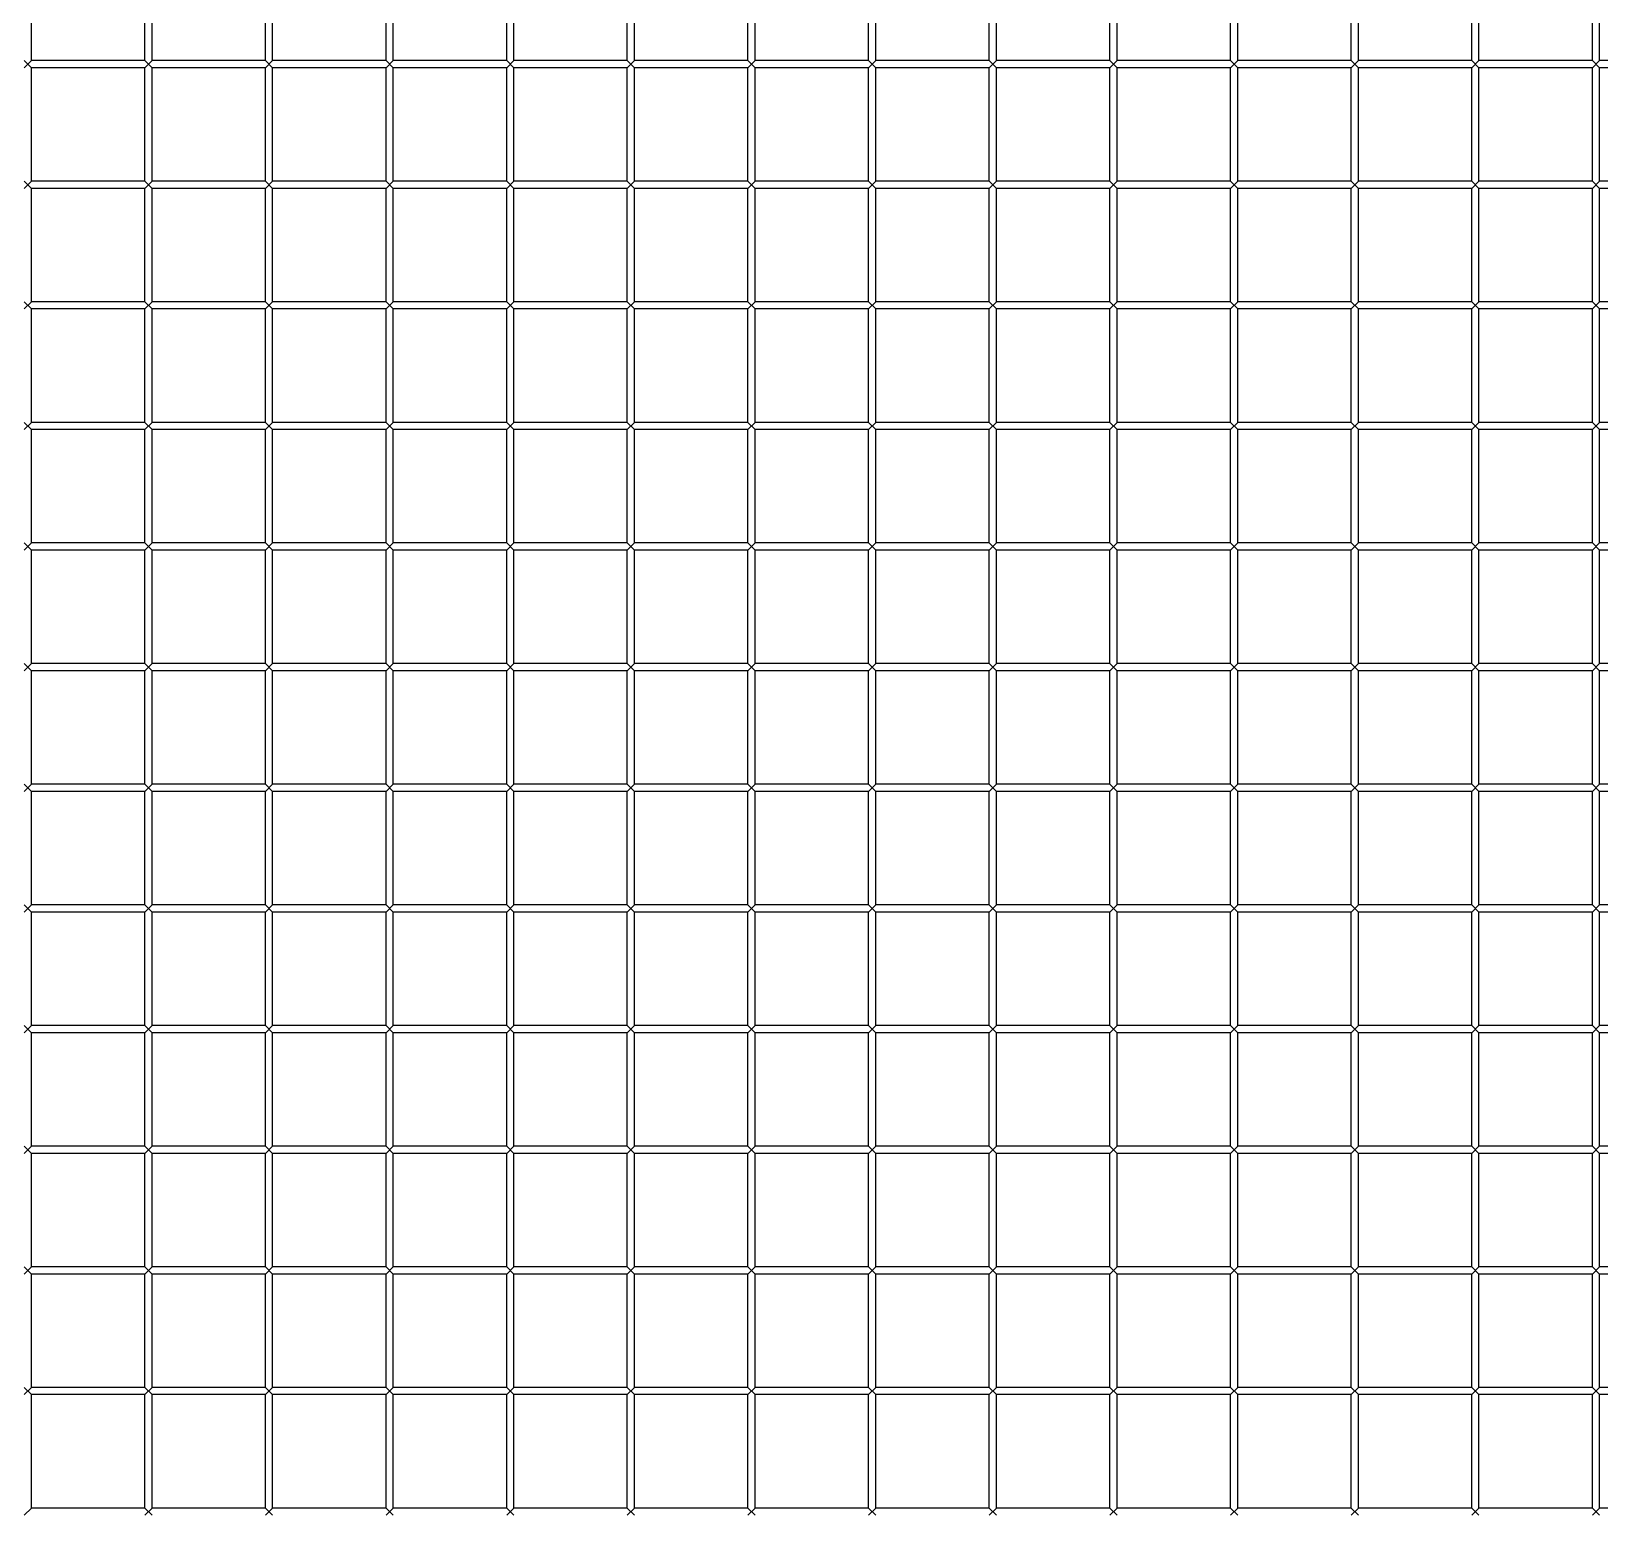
# Model space of a CAD drawing. Header units: millimetres. Extents: x -198529 to 244266, y -64 to 158464.
# Drawn here: x -168382 to -167732, y 95157 to 95770 of the extents above; entities that cross this region are included whole.
import ezdxf

# ---------------------------------------------------------------- set-up
doc = ezdxf.new("R2010")
doc.units = ezdxf.units.MM
doc.layers.add('0-DCC', color=30, linetype='Continuous')

# ---------------------------------------------------------------- blocks, each defined once
blk = doc.blocks.new('DCC2850x1800(右)')
at = {"color": 0, "linetype": 'Continuous'}
for p, q in [((63489.5, -73253.48), (63489.5, -73206.48)), ((63492.5, -73253.48), (63492.5, -73206.48)), ((63539.5, -73253.48), (63539.5, -73206.48)), ((63542.5, -73253.48), (63542.5, -73206.48)), ((63589.5, -73253.48), (63589.5, -73206.48)), ((63592.5, -73253.48), (63592.5, -73206.48)), ((63639.5, -73253.48), (63639.5, -73206.48)), ((63642.5, -73253.48), (63642.5, -73206.48)), ((63689.5, -73253.48), (63689.5, -73206.48)), ((63692.5, -73253.48), (63692.5, -73206.48)), ((63739.5, -73253.48), (63739.5, -73206.48)), ((63742.5, -73253.48), (63742.5, -73206.48)), ((63789.5, -73253.48), (63789.5, -73206.48)), ((63792.5, -73253.48), (63792.5, -73206.48)), ((63839.5, -73253.48), (63839.5, -73206.48)), ((63842.5, -73253.48), (63842.5, -73206.48)), ((63889.5, -73253.48), (63889.5, -73206.48)), ((63892.5, -73253.48), (63892.5, -73206.48)), ((63939.5, -73253.48), (63939.5, -73206.48)), ((63942.5, -73253.48), (63942.5, -73206.48)), ((63989.5, -73253.48), (63989.5, -73206.48)), ((63992.5, -73253.48), (63992.5, -73206.48)), ((64039.5, -73253.48), (64039.5, -73206.48)), ((64042.5, -73253.48), (64042.5, -73206.48)), ((64089.5, -73253.48), (64089.5, -73206.48)), ((64092.5, -73253.48), (64092.5, -73206.48)), ((64139.5, -73253.48), (64139.5, -73206.48)), ((63442.5, -73253.48), (63489.5, -73253.48)), ((63492.5, -73256.48), (63489.5, -73253.48)), ((63492.5, -73253.48), (63489.5, -73256.48)), ((63492.5, -73253.48), (63539.5, -73253.48)), ((63542.5, -73256.48), (63539.5, -73253.48)), ((63542.5, -73253.48), (63539.5, -73256.48)), ((63542.5, -73253.48), (63589.5, -73253.48)), ((63592.5, -73256.48), (63589.5, -73253.48)), ((63592.5, -73253.48), (63589.5, -73256.48)), ((63592.5, -73253.48), (63639.5, -73253.48)), ((63642.5, -73256.48), (63639.5, -73253.48)), ((63642.5, -73253.48), (63639.5, -73256.48)), ((63642.5, -73253.48), (63689.5, -73253.48)), ((63692.5, -73256.48), (63689.5, -73253.48)), ((63692.5, -73253.48), (63689.5, -73256.48)), ((63692.5, -73253.48), (63739.5, -73253.48)), ((63742.5, -73256.48), (63739.5, -73253.48)), ((63742.5, -73253.48), (63739.5, -73256.48)), ((63742.5, -73253.48), (63789.5, -73253.48)), ((63792.5, -73256.48), (63789.5, -73253.48)), ((63792.5, -73253.48), (63789.5, -73256.48)), ((63792.5, -73253.48), (63839.5, -73253.48)), ((63842.5, -73256.48), (63839.5, -73253.48)), ((63842.5, -73253.48), (63839.5, -73256.48)), ((63842.5, -73253.48), (63889.5, -73253.48)), ((63892.5, -73256.48), (63889.5, -73253.48)), ((63892.5, -73253.48), (63889.5, -73256.48)), ((63892.5, -73253.48), (63939.5, -73253.48)), ((63942.5, -73256.48), (63939.5, -73253.48)), ((63942.5, -73253.48), (63939.5, -73256.48)), ((63942.5, -73253.48), (63989.5, -73253.48)), ((63992.5, -73256.48), (63989.5, -73253.48)), ((63992.5, -73253.48), (63989.5, -73256.48)), ((63992.5, -73253.48), (64039.5, -73253.48)), ((64042.5, -73256.48), (64039.5, -73253.48)), ((64042.5, -73253.48), (64039.5, -73256.48)), ((64042.5, -73253.48), (64089.5, -73253.48)), ((64092.5, -73256.48), (64089.5, -73253.48)), ((64092.5, -73253.48), (64089.5, -73256.48)), ((64092.5, -73253.48), (64139.5, -73253.48)), ((64142.5, -73256.48), (64139.5, -73253.48)), ((64142.5, -73253.48), (64139.5, -73256.48)), ((63442.5, -73256.48), (63489.5, -73256.48)), ((63489.5, -73303.48), (63489.5, -73256.48)), ((63492.5, -73256.48), (63539.5, -73256.48)), ((63492.5, -73303.48), (63492.5, -73256.48)), ((63539.5, -73303.48), (63539.5, -73256.48)), ((63542.5, -73256.48), (63589.5, -73256.48)), ((63542.5, -73303.48), (63542.5, -73256.48)), ((63589.5, -73303.48), (63589.5, -73256.48)), ((63592.5, -73256.48), (63639.5, -73256.48)), ((63592.5, -73303.48), (63592.5, -73256.48)), ((63639.5, -73303.48), (63639.5, -73256.48)), ((63642.5, -73256.48), (63689.5, -73256.48)), ((63642.5, -73303.48), (63642.5, -73256.48)), ((63689.5, -73303.48), (63689.5, -73256.48)), ((63692.5, -73256.48), (63739.5, -73256.48)), ((63692.5, -73303.48), (63692.5, -73256.48)), ((63739.5, -73303.48), (63739.5, -73256.48)), ((63742.5, -73256.48), (63789.5, -73256.48)), ((63742.5, -73303.48), (63742.5, -73256.48)), ((63789.5, -73303.48), (63789.5, -73256.48)), ((63792.5, -73256.48), (63839.5, -73256.48)), ((63792.5, -73303.48), (63792.5, -73256.48)), ((63839.5, -73303.48), (63839.5, -73256.48)), ((63842.5, -73256.48), (63889.5, -73256.48)), ((63842.5, -73303.48), (63842.5, -73256.48)), ((63889.5, -73303.48), (63889.5, -73256.48)), ((63892.5, -73303.48), (63892.5, -73256.48)), ((63892.5, -73256.48), (63939.5, -73256.48)), ((63939.5, -73303.48), (63939.5, -73256.48)), ((63942.5, -73303.48), (63942.5, -73256.48)), ((63942.5, -73256.48), (63989.5, -73256.48)), ((63989.5, -73303.48), (63989.5, -73256.48)), ((63992.5, -73303.48), (63992.5, -73256.48)), ((63992.5, -73256.48), (64039.5, -73256.48)), ((64039.5, -73303.48), (64039.5, -73256.48)), ((64042.5, -73303.48), (64042.5, -73256.48)), ((64042.5, -73256.48), (64089.5, -73256.48)), ((64089.5, -73303.48), (64089.5, -73256.48)), ((64092.5, -73303.48), (64092.5, -73256.48)), ((64092.5, -73256.48), (64139.5, -73256.48)), ((64139.5, -73303.48), (64139.5, -73256.48)), ((63442.5, -73303.48), (63489.5, -73303.48)), ((63442.5, -73306.48), (63489.5, -73306.48)), ((63492.5, -73306.48), (63489.5, -73303.48)), ((63492.5, -73303.48), (63489.5, -73306.48)), ((63489.5, -73353.48), (63489.5, -73306.48)), ((63492.5, -73303.48), (63539.5, -73303.48)), ((63492.5, -73306.48), (63539.5, -73306.48)), ((63492.5, -73353.48), (63492.5, -73306.48)), ((63542.5, -73306.48), (63539.5, -73303.48)), ((63542.5, -73303.48), (63539.5, -73306.48)), ((63539.5, -73353.48), (63539.5, -73306.48)), ((63542.5, -73303.48), (63589.5, -73303.48)), ((63542.5, -73306.48), (63589.5, -73306.48)), ((63542.5, -73353.48), (63542.5, -73306.48)), ((63592.5, -73306.48), (63589.5, -73303.48)), ((63592.5, -73303.48), (63589.5, -73306.48)), ((63589.5, -73353.48), (63589.5, -73306.48)), ((63592.5, -73303.48), (63639.5, -73303.48)), ((63592.5, -73306.48), (63639.5, -73306.48)), ((63592.5, -73353.48), (63592.5, -73306.48)), ((63642.5, -73306.48), (63639.5, -73303.48)), ((63642.5, -73303.48), (63639.5, -73306.48)), ((63639.5, -73353.48), (63639.5, -73306.48)), ((63642.5, -73303.48), (63689.5, -73303.48)), ((63642.5, -73306.48), (63689.5, -73306.48)), ((63642.5, -73353.48), (63642.5, -73306.48)), ((63692.5, -73306.48), (63689.5, -73303.48)), ((63692.5, -73303.48), (63689.5, -73306.48)), ((63689.5, -73353.48), (63689.5, -73306.48)), ((63692.5, -73303.48), (63739.5, -73303.48)), ((63692.5, -73306.48), (63739.5, -73306.48)), ((63692.5, -73353.48), (63692.5, -73306.48)), ((63742.5, -73306.48), (63739.5, -73303.48)), ((63742.5, -73303.48), (63739.5, -73306.48)), ((63739.5, -73353.48), (63739.5, -73306.48)), ((63742.5, -73303.48), (63789.5, -73303.48)), ((63742.5, -73306.48), (63789.5, -73306.48)), ((63742.5, -73353.48), (63742.5, -73306.48)), ((63792.5, -73306.48), (63789.5, -73303.48)), ((63792.5, -73303.48), (63789.5, -73306.48)), ((63789.5, -73353.48), (63789.5, -73306.48)), ((63792.5, -73303.48), (63839.5, -73303.48)), ((63792.5, -73306.48), (63839.5, -73306.48)), ((63792.5, -73353.48), (63792.5, -73306.48)), ((63842.5, -73306.48), (63839.5, -73303.48)), ((63842.5, -73303.48), (63839.5, -73306.48)), ((63839.5, -73353.48), (63839.5, -73306.48)), ((63842.5, -73303.48), (63889.5, -73303.48)), ((63842.5, -73306.48), (63889.5, -73306.48)), ((63842.5, -73353.48), (63842.5, -73306.48)), ((63892.5, -73306.48), (63889.5, -73303.48)), ((63892.5, -73303.48), (63889.5, -73306.48)), ((63889.5, -73353.48), (63889.5, -73306.48)), ((63892.5, -73303.48), (63939.5, -73303.48)), ((63892.5, -73353.48), (63892.5, -73306.48)), ((63892.5, -73306.48), (63939.5, -73306.48)), ((63942.5, -73306.48), (63939.5, -73303.48)), ((63942.5, -73303.48), (63939.5, -73306.48)), ((63939.5, -73353.48), (63939.5, -73306.48)), ((63942.5, -73303.48), (63989.5, -73303.48)), ((63942.5, -73353.48), (63942.5, -73306.48)), ((63942.5, -73306.48), (63989.5, -73306.48)), ((63992.5, -73306.48), (63989.5, -73303.48)), ((63992.5, -73303.48), (63989.5, -73306.48)), ((63989.5, -73353.48), (63989.5, -73306.48)), ((63992.5, -73303.48), (64039.5, -73303.48)), ((63992.5, -73353.48), (63992.5, -73306.48)), ((63992.5, -73306.48), (64039.5, -73306.48)), ((64042.5, -73306.48), (64039.5, -73303.48)), ((64042.5, -73303.48), (64039.5, -73306.48)), ((64039.5, -73353.48), (64039.5, -73306.48)), ((64042.5, -73303.48), (64089.5, -73303.48)), ((64042.5, -73353.48), (64042.5, -73306.48)), ((64042.5, -73306.48), (64089.5, -73306.48)), ((64092.5, -73306.48), (64089.5, -73303.48)), ((64092.5, -73303.48), (64089.5, -73306.48)), ((64089.5, -73353.48), (64089.5, -73306.48)), ((64092.5, -73303.48), (64139.5, -73303.48)), ((64092.5, -73353.48), (64092.5, -73306.48)), ((64092.5, -73306.48), (64139.5, -73306.48)), ((64142.5, -73306.48), (64139.5, -73303.48)), ((64142.5, -73303.48), (64139.5, -73306.48)), ((64139.5, -73353.48), (64139.5, -73306.48)), ((63442.5, -73353.48), (63489.5, -73353.48)), ((63442.5, -73356.48), (63489.5, -73356.48)), ((63492.5, -73356.48), (63489.5, -73353.48)), ((63492.5, -73353.48), (63489.5, -73356.48)), ((63489.5, -73403.48), (63489.5, -73356.48)), ((63492.5, -73353.48), (63539.5, -73353.48)), ((63492.5, -73356.48), (63539.5, -73356.48)), ((63492.5, -73403.48), (63492.5, -73356.48)), ((63542.5, -73356.48), (63539.5, -73353.48)), ((63542.5, -73353.48), (63539.5, -73356.48)), ((63539.5, -73403.48), (63539.5, -73356.48)), ((63542.5, -73353.48), (63589.5, -73353.48)), ((63542.5, -73356.48), (63589.5, -73356.48)), ((63542.5, -73403.48), (63542.5, -73356.48)), ((63592.5, -73353.48), (63589.5, -73356.48)), ((63592.5, -73356.48), (63589.5, -73353.48)), ((63589.5, -73403.48), (63589.5, -73356.48)), ((63592.5, -73353.48), (63639.5, -73353.48)), ((63592.5, -73356.48), (63639.5, -73356.48)), ((63592.5, -73403.48), (63592.5, -73356.48)), ((63642.5, -73356.48), (63639.5, -73353.48)), ((63642.5, -73353.48), (63639.5, -73356.48)), ((63639.5, -73403.48), (63639.5, -73356.48)), ((63642.5, -73353.48), (63689.5, -73353.48)), ((63642.5, -73356.48), (63689.5, -73356.48)), ((63642.5, -73403.48), (63642.5, -73356.48)), ((63692.5, -73356.48), (63689.5, -73353.48)), ((63692.5, -73353.48), (63689.5, -73356.48)), ((63689.5, -73403.48), (63689.5, -73356.48)), ((63692.5, -73353.48), (63739.5, -73353.48)), ((63692.5, -73356.48), (63739.5, -73356.48)), ((63692.5, -73403.48), (63692.5, -73356.48)), ((63742.5, -73356.48), (63739.5, -73353.48)), ((63742.5, -73353.48), (63739.5, -73356.48)), ((63739.5, -73403.48), (63739.5, -73356.48)), ((63742.5, -73353.48), (63789.5, -73353.48)), ((63742.5, -73356.48), (63789.5, -73356.48)), ((63742.5, -73403.48), (63742.5, -73356.48)), ((63792.5, -73353.48), (63789.5, -73356.48)), ((63792.5, -73356.48), (63789.5, -73353.48)), ((63789.5, -73403.48), (63789.5, -73356.48)), ((63792.5, -73353.48), (63839.5, -73353.48)), ((63792.5, -73356.48), (63839.5, -73356.48)), ((63792.5, -73403.48), (63792.5, -73356.48)), ((63842.5, -73356.48), (63839.5, -73353.48)), ((63842.5, -73353.48), (63839.5, -73356.48)), ((63839.5, -73403.48), (63839.5, -73356.48)), ((63842.5, -73353.48), (63889.5, -73353.48)), ((63842.5, -73356.48), (63889.5, -73356.48)), ((63842.5, -73403.48), (63842.5, -73356.48)), ((63892.5, -73356.48), (63889.5, -73353.48)), ((63892.5, -73353.48), (63889.5, -73356.48)), ((63889.5, -73403.48), (63889.5, -73356.48)), ((63892.5, -73353.48), (63939.5, -73353.48)), ((63892.5, -73356.48), (63939.5, -73356.48)), ((63892.5, -73403.48), (63892.5, -73356.48)), ((63942.5, -73356.48), (63939.5, -73353.48)), ((63942.5, -73353.48), (63939.5, -73356.48)), ((63939.5, -73403.48), (63939.5, -73356.48)), ((63942.5, -73353.48), (63989.5, -73353.48)), ((63942.5, -73356.48), (63989.5, -73356.48)), ((63942.5, -73403.48), (63942.5, -73356.48)), ((63992.5, -73353.48), (63989.5, -73356.48)), ((63992.5, -73356.48), (63989.5, -73353.48)), ((63989.5, -73403.48), (63989.5, -73356.48)), ((63992.5, -73353.48), (64039.5, -73353.48)), ((63992.5, -73403.48), (63992.5, -73356.48)), ((63992.5, -73356.48), (64039.5, -73356.48)), ((64042.5, -73356.48), (64039.5, -73353.48)), ((64042.5, -73353.48), (64039.5, -73356.48)), ((64039.5, -73403.48), (64039.5, -73356.48)), ((64042.5, -73353.48), (64089.5, -73353.48)), ((64042.5, -73403.48), (64042.5, -73356.48)), ((64042.5, -73356.48), (64089.5, -73356.48)), ((64092.5, -73356.48), (64089.5, -73353.48)), ((64092.5, -73353.48), (64089.5, -73356.48)), ((64089.5, -73403.48), (64089.5, -73356.48)), ((64092.5, -73353.48), (64139.5, -73353.48)), ((64092.5, -73403.48), (64092.5, -73356.48)), ((64092.5, -73356.48), (64139.5, -73356.48)), ((64142.5, -73356.48), (64139.5, -73353.48)), ((64142.5, -73353.48), (64139.5, -73356.48)), ((64139.5, -73403.48), (64139.5, -73356.48)), ((63442.5, -73403.48), (63489.5, -73403.48)), ((63492.5, -73406.48), (63489.5, -73403.48)), ((63492.5, -73403.48), (63489.5, -73406.48)), ((63492.5, -73403.48), (63539.5, -73403.48)), ((63542.5, -73403.48), (63539.5, -73406.48)), ((63542.5, -73406.48), (63539.5, -73403.48)), ((63542.5, -73403.48), (63589.5, -73403.48)), ((63592.5, -73403.48), (63589.5, -73406.48)), ((63592.5, -73406.48), (63589.5, -73403.48)), ((63592.5, -73403.48), (63639.5, -73403.48)), ((63642.5, -73403.48), (63639.5, -73406.48)), ((63642.5, -73406.48), (63639.5, -73403.48)), ((63642.5, -73403.48), (63689.5, -73403.48)), ((63692.5, -73406.48), (63689.5, -73403.48)), ((63692.5, -73403.48), (63689.5, -73406.48)), ((63692.5, -73403.48), (63739.5, -73403.48)), ((63742.5, -73403.48), (63739.5, -73406.48)), ((63742.5, -73406.48), (63739.5, -73403.48)), ((63742.5, -73403.48), (63789.5, -73403.48)), ((63792.5, -73403.48), (63789.5, -73406.48)), ((63792.5, -73406.48), (63789.5, -73403.48)), ((63792.5, -73403.48), (63839.5, -73403.48)), ((63842.5, -73403.48), (63839.5, -73406.48)), ((63842.5, -73406.48), (63839.5, -73403.48)), ((63842.5, -73403.48), (63889.5, -73403.48)), ((63892.5, -73406.48), (63889.5, -73403.48)), ((63892.5, -73403.48), (63889.5, -73406.48)), ((63892.5, -73403.48), (63939.5, -73403.48)), ((63942.5, -73403.48), (63939.5, -73406.48)), ((63942.5, -73406.48), (63939.5, -73403.48)), ((63942.5, -73403.48), (63989.5, -73403.48)), ((63992.5, -73403.48), (63989.5, -73406.48)), ((63992.5, -73406.48), (63989.5, -73403.48)), ((63992.5, -73403.48), (64039.5, -73403.48)), ((64042.5, -73403.48), (64039.5, -73406.48)), ((64042.5, -73406.48), (64039.5, -73403.48)), ((64042.5, -73403.48), (64089.5, -73403.48)), ((64092.5, -73406.48), (64089.5, -73403.48)), ((64092.5, -73403.48), (64089.5, -73406.48)), ((64092.5, -73403.48), (64139.5, -73403.48)), ((64142.5, -73403.48), (64139.5, -73406.48)), ((64142.5, -73406.48), (64139.5, -73403.48)), ((63442.5, -73406.48), (63489.5, -73406.48)), ((63489.5, -73453.48), (63489.5, -73406.48)), ((63492.5, -73406.48), (63539.5, -73406.48)), ((63492.5, -73453.48), (63492.5, -73406.48)), ((63539.5, -73453.48), (63539.5, -73406.48)), ((63542.5, -73406.48), (63589.5, -73406.48)), ((63542.5, -73453.48), (63542.5, -73406.48)), ((63589.5, -73453.48), (63589.5, -73406.48)), ((63592.5, -73406.48), (63639.5, -73406.48)), ((63592.5, -73453.48), (63592.5, -73406.48)), ((63639.5, -73453.48), (63639.5, -73406.48)), ((63642.5, -73406.48), (63689.5, -73406.48)), ((63642.5, -73453.48), (63642.5, -73406.48)), ((63689.5, -73453.48), (63689.5, -73406.48)), ((63692.5, -73406.48), (63739.5, -73406.48)), ((63692.5, -73453.48), (63692.5, -73406.48)), ((63739.5, -73453.48), (63739.5, -73406.48)), ((63742.5, -73406.48), (63789.5, -73406.48)), ((63742.5, -73453.48), (63742.5, -73406.48)), ((63789.5, -73453.48), (63789.5, -73406.48)), ((63792.5, -73406.48), (63839.5, -73406.48)), ((63792.5, -73453.48), (63792.5, -73406.48)), ((63839.5, -73453.48), (63839.5, -73406.48)), ((63842.5, -73406.48), (63889.5, -73406.48)), ((63842.5, -73453.48), (63842.5, -73406.48)), ((63889.5, -73453.48), (63889.5, -73406.48)), ((63892.5, -73406.48), (63939.5, -73406.48)), ((63892.5, -73453.48), (63892.5, -73406.48)), ((63939.5, -73453.48), (63939.5, -73406.48)), ((63942.5, -73406.48), (63989.5, -73406.48)), ((63942.5, -73453.48), (63942.5, -73406.48)), ((63989.5, -73453.48), (63989.5, -73406.48)), ((63992.5, -73453.48), (63992.5, -73406.48)), ((63992.5, -73406.48), (64039.5, -73406.48)), ((64039.5, -73453.48), (64039.5, -73406.48)), ((64042.5, -73453.48), (64042.5, -73406.48)), ((64042.5, -73406.48), (64089.5, -73406.48)), ((64089.5, -73453.48), (64089.5, -73406.48)), ((64092.5, -73453.48), (64092.5, -73406.48)), ((64092.5, -73406.48), (64139.5, -73406.48)), ((64139.5, -73453.48), (64139.5, -73406.48)), ((63442.5, -73453.48), (63489.5, -73453.48)), ((63442.5, -73456.48), (63489.5, -73456.48)), ((63492.5, -73453.48), (63489.5, -73456.48)), ((63492.5, -73456.48), (63489.5, -73453.48)), ((63489.5, -73503.48), (63489.5, -73456.48)), ((63492.5, -73453.48), (63539.5, -73453.48)), ((63492.5, -73456.48), (63539.5, -73456.48)), ((63492.5, -73503.48), (63492.5, -73456.48)), ((63542.5, -73453.48), (63539.5, -73456.48)), ((63542.5, -73456.48), (63539.5, -73453.48)), ((63539.5, -73503.48), (63539.5, -73456.48)), ((63542.5, -73453.48), (63589.5, -73453.48)), ((63542.5, -73456.48), (63589.5, -73456.48)), ((63542.5, -73503.48), (63542.5, -73456.48)), ((63592.5, -73453.48), (63589.5, -73456.48)), ((63592.5, -73456.48), (63589.5, -73453.48)), ((63589.5, -73503.48), (63589.5, -73456.48)), ((63592.5, -73453.48), (63639.5, -73453.48)), ((63592.5, -73456.48), (63639.5, -73456.48)), ((63592.5, -73503.48), (63592.5, -73456.48)), ((63642.5, -73453.48), (63639.5, -73456.48)), ((63642.5, -73456.48), (63639.5, -73453.48)), ((63639.5, -73503.48), (63639.5, -73456.48)), ((63642.5, -73453.48), (63689.5, -73453.48)), ((63642.5, -73456.48), (63689.5, -73456.48)), ((63642.5, -73503.48), (63642.5, -73456.48)), ((63692.5, -73453.48), (63689.5, -73456.48)), ((63692.5, -73456.48), (63689.5, -73453.48)), ((63689.5, -73503.48), (63689.5, -73456.48)), ((63692.5, -73453.48), (63739.5, -73453.48)), ((63692.5, -73456.48), (63739.5, -73456.48)), ((63692.5, -73503.48), (63692.5, -73456.48)), ((63742.5, -73453.48), (63739.5, -73456.48)), ((63742.5, -73456.48), (63739.5, -73453.48)), ((63739.5, -73503.48), (63739.5, -73456.48)), ((63742.5, -73453.48), (63789.5, -73453.48)), ((63742.5, -73456.48), (63789.5, -73456.48)), ((63742.5, -73503.48), (63742.5, -73456.48)), ((63792.5, -73453.48), (63789.5, -73456.48)), ((63792.5, -73456.48), (63789.5, -73453.48)), ((63789.5, -73503.48), (63789.5, -73456.48)), ((63792.5, -73453.48), (63839.5, -73453.48)), ((63792.5, -73456.48), (63839.5, -73456.48)), ((63792.5, -73503.48), (63792.5, -73456.48)), ((63842.5, -73453.48), (63839.5, -73456.48)), ((63842.5, -73456.48), (63839.5, -73453.48)), ((63839.5, -73503.48), (63839.5, -73456.48)), ((63842.5, -73453.48), (63889.5, -73453.48)), ((63842.5, -73456.48), (63889.5, -73456.48)), ((63842.5, -73503.48), (63842.5, -73456.48)), ((63892.5, -73453.48), (63889.5, -73456.48)), ((63892.5, -73456.48), (63889.5, -73453.48)), ((63889.5, -73503.48), (63889.5, -73456.48)), ((63892.5, -73453.48), (63939.5, -73453.48)), ((63892.5, -73456.48), (63939.5, -73456.48)), ((63892.5, -73503.48), (63892.5, -73456.48)), ((63942.5, -73453.48), (63939.5, -73456.48)), ((63942.5, -73456.48), (63939.5, -73453.48)), ((63939.5, -73503.48), (63939.5, -73456.48)), ((63942.5, -73453.48), (63989.5, -73453.48)), ((63942.5, -73456.48), (63989.5, -73456.48)), ((63942.5, -73503.48), (63942.5, -73456.48)), ((63992.5, -73453.48), (63989.5, -73456.48)), ((63992.5, -73456.48), (63989.5, -73453.48)), ((63989.5, -73503.48), (63989.5, -73456.48)), ((63992.5, -73453.48), (64039.5, -73453.48)), ((63992.5, -73456.48), (64039.5, -73456.48)), ((63992.5, -73503.48), (63992.5, -73456.48)), ((64042.5, -73453.48), (64039.5, -73456.48)), ((64042.5, -73456.48), (64039.5, -73453.48)), ((64039.5, -73503.48), (64039.5, -73456.48)), ((64042.5, -73453.48), (64089.5, -73453.48)), ((64042.5, -73456.48), (64089.5, -73456.48)), ((64042.5, -73503.48), (64042.5, -73456.48)), ((64092.5, -73453.48), (64089.5, -73456.48)), ((64092.5, -73456.48), (64089.5, -73453.48)), ((64089.5, -73503.48), (64089.5, -73456.48)), ((64092.5, -73453.48), (64139.5, -73453.48)), ((64092.5, -73456.48), (64139.5, -73456.48)), ((64092.5, -73503.48), (64092.5, -73456.48)), ((64142.5, -73453.48), (64139.5, -73456.48)), ((64142.5, -73456.48), (64139.5, -73453.48)), ((64139.5, -73503.48), (64139.5, -73456.48)), ((63442.5, -73503.48), (63489.5, -73503.48)), ((63442.5, -73506.48), (63489.5, -73506.48)), ((63492.5, -73503.48), (63489.5, -73506.48)), ((63492.5, -73506.48), (63489.5, -73503.48)), ((63489.5, -73553.48), (63489.5, -73506.48)), ((63492.5, -73503.48), (63539.5, -73503.48)), ((63492.5, -73506.48), (63539.5, -73506.48)), ((63492.5, -73553.48), (63492.5, -73506.48)), ((63542.5, -73503.48), (63539.5, -73506.48)), ((63542.5, -73506.48), (63539.5, -73503.48)), ((63539.5, -73553.48), (63539.5, -73506.48)), ((63542.5, -73503.48), (63589.5, -73503.48)), ((63542.5, -73506.48), (63589.5, -73506.48)), ((63542.5, -73553.48), (63542.5, -73506.48)), ((63592.5, -73503.48), (63589.5, -73506.48)), ((63592.5, -73506.48), (63589.5, -73503.48)), ((63589.5, -73553.48), (63589.5, -73506.48)), ((63592.5, -73503.48), (63639.5, -73503.48)), ((63592.5, -73506.48), (63639.5, -73506.48)), ((63592.5, -73553.48), (63592.5, -73506.48)), ((63642.5, -73503.48), (63639.5, -73506.48)), ((63642.5, -73506.48), (63639.5, -73503.48)), ((63639.5, -73553.48), (63639.5, -73506.48)), ((63642.5, -73503.48), (63689.5, -73503.48)), ((63642.5, -73506.48), (63689.5, -73506.48)), ((63642.5, -73553.48), (63642.5, -73506.48)), ((63692.5, -73503.48), (63689.5, -73506.48)), ((63692.5, -73506.48), (63689.5, -73503.48)), ((63689.5, -73553.48), (63689.5, -73506.48)), ((63692.5, -73503.48), (63739.5, -73503.48)), ((63692.5, -73506.48), (63739.5, -73506.48)), ((63692.5, -73553.48), (63692.5, -73506.48)), ((63742.5, -73503.48), (63739.5, -73506.48)), ((63742.5, -73506.48), (63739.5, -73503.48)), ((63739.5, -73553.48), (63739.5, -73506.48)), ((63742.5, -73503.48), (63789.5, -73503.48)), ((63742.5, -73506.48), (63789.5, -73506.48)), ((63742.5, -73553.48), (63742.5, -73506.48)), ((63792.5, -73503.48), (63789.5, -73506.48)), ((63792.5, -73506.48), (63789.5, -73503.48)), ((63789.5, -73553.48), (63789.5, -73506.48)), ((63792.5, -73503.48), (63839.5, -73503.48)), ((63792.5, -73506.48), (63839.5, -73506.48)), ((63792.5, -73553.48), (63792.5, -73506.48)), ((63842.5, -73503.48), (63839.5, -73506.48)), ((63842.5, -73506.48), (63839.5, -73503.48)), ((63839.5, -73553.48), (63839.5, -73506.48)), ((63842.5, -73503.48), (63889.5, -73503.48)), ((63842.5, -73506.48), (63889.5, -73506.48)), ((63842.5, -73553.48), (63842.5, -73506.48)), ((63892.5, -73503.48), (63889.5, -73506.48)), ((63892.5, -73506.48), (63889.5, -73503.48)), ((63889.5, -73553.48), (63889.5, -73506.48)), ((63892.5, -73503.48), (63939.5, -73503.48)), ((63892.5, -73506.48), (63939.5, -73506.48)), ((63892.5, -73553.48), (63892.5, -73506.48)), ((63942.5, -73503.48), (63939.5, -73506.48)), ((63942.5, -73506.48), (63939.5, -73503.48)), ((63939.5, -73553.48), (63939.5, -73506.48)), ((63942.5, -73503.48), (63989.5, -73503.48)), ((63942.5, -73506.48), (63989.5, -73506.48)), ((63942.5, -73553.48), (63942.5, -73506.48)), ((63992.5, -73503.48), (63989.5, -73506.48)), ((63992.5, -73506.48), (63989.5, -73503.48)), ((63989.5, -73553.48), (63989.5, -73506.48)), ((63992.5, -73503.48), (64039.5, -73503.48)), ((63992.5, -73506.48), (64039.5, -73506.48)), ((63992.5, -73553.48), (63992.5, -73506.48)), ((64042.5, -73503.48), (64039.5, -73506.48)), ((64042.5, -73506.48), (64039.5, -73503.48)), ((64039.5, -73553.48), (64039.5, -73506.48)), ((64042.5, -73503.48), (64089.5, -73503.48)), ((64042.5, -73506.48), (64089.5, -73506.48)), ((64042.5, -73553.48), (64042.5, -73506.48)), ((64092.5, -73503.48), (64089.5, -73506.48)), ((64092.5, -73506.48), (64089.5, -73503.48)), ((64089.5, -73553.48), (64089.5, -73506.48)), ((64092.5, -73503.48), (64139.5, -73503.48)), ((64092.5, -73506.48), (64139.5, -73506.48)), ((64092.5, -73553.48), (64092.5, -73506.48)), ((64142.5, -73503.48), (64139.5, -73506.48)), ((64142.5, -73506.48), (64139.5, -73503.48)), ((64139.5, -73553.48), (64139.5, -73506.48)), ((63442.5, -73553.48), (63489.5, -73553.48)), ((63492.5, -73553.48), (63489.5, -73556.48)), ((63492.5, -73556.48), (63489.5, -73553.48)), ((63492.5, -73553.48), (63539.5, -73553.48)), ((63542.5, -73553.48), (63539.5, -73556.48)), ((63542.5, -73556.48), (63539.5, -73553.48)), ((63542.5, -73553.48), (63589.5, -73553.48)), ((63592.5, -73553.48), (63589.5, -73556.48)), ((63592.5, -73556.48), (63589.5, -73553.48)), ((63592.5, -73553.48), (63639.5, -73553.48)), ((63642.5, -73553.48), (63639.5, -73556.48)), ((63642.5, -73556.48), (63639.5, -73553.48)), ((63642.5, -73553.48), (63689.5, -73553.48)), ((63692.5, -73553.48), (63689.5, -73556.48)), ((63692.5, -73556.48), (63689.5, -73553.48)), ((63692.5, -73553.48), (63739.5, -73553.48)), ((63742.5, -73553.48), (63739.5, -73556.48)), ((63742.5, -73556.48), (63739.5, -73553.48)), ((63742.5, -73553.48), (63789.5, -73553.48)), ((63792.5, -73553.48), (63789.5, -73556.48)), ((63792.5, -73556.48), (63789.5, -73553.48)), ((63792.5, -73553.48), (63839.5, -73553.48)), ((63842.5, -73553.48), (63839.5, -73556.48)), ((63842.5, -73556.48), (63839.5, -73553.48)), ((63842.5, -73553.48), (63889.5, -73553.48)), ((63892.5, -73553.48), (63889.5, -73556.48)), ((63892.5, -73556.48), (63889.5, -73553.48)), ((63892.5, -73553.48), (63939.5, -73553.48)), ((63942.5, -73553.48), (63939.5, -73556.48)), ((63942.5, -73556.48), (63939.5, -73553.48)), ((63942.5, -73553.48), (63989.5, -73553.48)), ((63992.5, -73553.48), (63989.5, -73556.48)), ((63992.5, -73556.48), (63989.5, -73553.48)), ((63992.5, -73553.48), (64039.5, -73553.48)), ((64042.5, -73553.48), (64039.5, -73556.48)), ((64042.5, -73556.48), (64039.5, -73553.48)), ((64042.5, -73553.48), (64089.5, -73553.48)), ((64092.5, -73553.48), (64089.5, -73556.48)), ((64092.5, -73556.48), (64089.5, -73553.48)), ((64092.5, -73553.48), (64139.5, -73553.48)), ((64142.5, -73553.48), (64139.5, -73556.48)), ((64142.5, -73556.48), (64139.5, -73553.48)), ((63442.5, -73556.48), (63489.5, -73556.48)), ((63489.5, -73603.48), (63489.5, -73556.48)), ((63492.5, -73556.48), (63539.5, -73556.48)), ((63492.5, -73603.48), (63492.5, -73556.48)), ((63539.5, -73603.48), (63539.5, -73556.48)), ((63542.5, -73556.48), (63589.5, -73556.48)), ((63542.5, -73603.48), (63542.5, -73556.48)), ((63589.5, -73603.48), (63589.5, -73556.48)), ((63592.5, -73556.48), (63639.5, -73556.48)), ((63592.5, -73603.48), (63592.5, -73556.48)), ((63639.5, -73603.48), (63639.5, -73556.48)), ((63642.5, -73556.48), (63689.5, -73556.48)), ((63642.5, -73603.48), (63642.5, -73556.48)), ((63689.5, -73603.48), (63689.5, -73556.48)), ((63692.5, -73556.48), (63739.5, -73556.48)), ((63692.5, -73603.48), (63692.5, -73556.48)), ((63739.5, -73603.48), (63739.5, -73556.48)), ((63742.5, -73556.48), (63789.5, -73556.48)), ((63742.5, -73603.48), (63742.5, -73556.48)), ((63789.5, -73603.48), (63789.5, -73556.48)), ((63792.5, -73556.48), (63839.5, -73556.48)), ((63792.5, -73603.48), (63792.5, -73556.48)), ((63839.5, -73603.48), (63839.5, -73556.48)), ((63842.5, -73556.48), (63889.5, -73556.48)), ((63842.5, -73603.48), (63842.5, -73556.48)), ((63889.5, -73603.48), (63889.5, -73556.48)), ((63892.5, -73556.48), (63939.5, -73556.48)), ((63892.5, -73603.48), (63892.5, -73556.48)), ((63939.5, -73603.48), (63939.5, -73556.48)), ((63942.5, -73556.48), (63989.5, -73556.48)), ((63942.5, -73603.48), (63942.5, -73556.48)), ((63989.5, -73603.48), (63989.5, -73556.48)), ((63992.5, -73556.48), (64039.5, -73556.48)), ((63992.5, -73603.48), (63992.5, -73556.48)), ((64039.5, -73603.48), (64039.5, -73556.48)), ((64042.5, -73556.48), (64089.5, -73556.48)), ((64042.5, -73603.48), (64042.5, -73556.48)), ((64089.5, -73603.48), (64089.5, -73556.48)), ((64092.5, -73556.48), (64139.5, -73556.48)), ((64092.5, -73603.48), (64092.5, -73556.48)), ((64139.5, -73603.48), (64139.5, -73556.48)), ((63442.5, -73603.48), (63489.5, -73603.48)), ((63492.5, -73603.48), (63489.5, -73606.48)), ((63492.5, -73606.48), (63489.5, -73603.48)), ((63492.5, -73603.48), (63539.5, -73603.48)), ((63542.5, -73603.48), (63539.5, -73606.48)), ((63542.5, -73606.48), (63539.5, -73603.48)), ((63542.5, -73603.48), (63589.5, -73603.48)), ((63592.5, -73603.48), (63589.5, -73606.48)), ((63592.5, -73606.48), (63589.5, -73603.48)), ((63592.5, -73603.48), (63639.5, -73603.48)), ((63642.5, -73603.48), (63639.5, -73606.48)), ((63642.5, -73606.48), (63639.5, -73603.48)), ((63642.5, -73603.48), (63689.5, -73603.48)), ((63692.5, -73603.48), (63689.5, -73606.48)), ((63692.5, -73606.48), (63689.5, -73603.48)), ((63692.5, -73603.48), (63739.5, -73603.48)), ((63742.5, -73603.48), (63739.5, -73606.48)), ((63742.5, -73606.48), (63739.5, -73603.48)), ((63742.5, -73603.48), (63789.5, -73603.48)), ((63792.5, -73603.48), (63789.5, -73606.48)), ((63792.5, -73606.48), (63789.5, -73603.48)), ((63792.5, -73603.48), (63839.5, -73603.48)), ((63842.5, -73603.48), (63839.5, -73606.48)), ((63842.5, -73606.48), (63839.5, -73603.48)), ((63842.5, -73603.48), (63889.5, -73603.48)), ((63892.5, -73603.48), (63889.5, -73606.48)), ((63892.5, -73606.48), (63889.5, -73603.48)), ((63892.5, -73603.48), (63939.5, -73603.48)), ((63942.5, -73603.48), (63939.5, -73606.48)), ((63942.5, -73606.48), (63939.5, -73603.48)), ((63942.5, -73603.48), (63989.5, -73603.48)), ((63992.5, -73603.48), (63989.5, -73606.48)), ((63992.5, -73606.48), (63989.5, -73603.48)), ((63992.5, -73603.48), (64039.5, -73603.48)), ((64042.5, -73603.48), (64039.5, -73606.48)), ((64042.5, -73606.48), (64039.5, -73603.48)), ((64042.5, -73603.48), (64089.5, -73603.48)), ((64092.5, -73603.48), (64089.5, -73606.48)), ((64092.5, -73606.48), (64089.5, -73603.48)), ((64092.5, -73603.48), (64139.5, -73603.48)), ((64142.5, -73603.48), (64139.5, -73606.48)), ((64142.5, -73606.48), (64139.5, -73603.48)), ((63442.5, -73606.48), (63489.5, -73606.48)), ((63489.5, -73653.48), (63489.5, -73606.48)), ((63492.5, -73606.48), (63539.5, -73606.48)), ((63492.5, -73653.48), (63492.5, -73606.48)), ((63539.5, -73653.48), (63539.5, -73606.48)), ((63542.5, -73606.48), (63589.5, -73606.48)), ((63542.5, -73653.48), (63542.5, -73606.48)), ((63589.5, -73653.48), (63589.5, -73606.48)), ((63592.5, -73606.48), (63639.5, -73606.48)), ((63592.5, -73653.48), (63592.5, -73606.48)), ((63639.5, -73653.48), (63639.5, -73606.48)), ((63642.5, -73606.48), (63689.5, -73606.48)), ((63642.5, -73653.48), (63642.5, -73606.48)), ((63689.5, -73653.48), (63689.5, -73606.48)), ((63692.5, -73606.48), (63739.5, -73606.48)), ((63692.5, -73653.48), (63692.5, -73606.48)), ((63739.5, -73653.48), (63739.5, -73606.48)), ((63742.5, -73606.48), (63789.5, -73606.48)), ((63742.5, -73653.48), (63742.5, -73606.48)), ((63789.5, -73653.48), (63789.5, -73606.48)), ((63792.5, -73606.48), (63839.5, -73606.48)), ((63792.5, -73653.48), (63792.5, -73606.48)), ((63839.5, -73653.48), (63839.5, -73606.48)), ((63842.5, -73606.48), (63889.5, -73606.48)), ((63842.5, -73653.48), (63842.5, -73606.48)), ((63889.5, -73653.48), (63889.5, -73606.48)), ((63892.5, -73606.48), (63939.5, -73606.48)), ((63892.5, -73653.48), (63892.5, -73606.48)), ((63939.5, -73653.48), (63939.5, -73606.48)), ((63942.5, -73606.48), (63989.5, -73606.48)), ((63942.5, -73653.48), (63942.5, -73606.48)), ((63989.5, -73653.48), (63989.5, -73606.48)), ((63992.5, -73606.48), (64039.5, -73606.48)), ((63992.5, -73653.48), (63992.5, -73606.48)), ((64039.5, -73653.48), (64039.5, -73606.48)), ((64042.5, -73606.48), (64089.5, -73606.48)), ((64042.5, -73653.48), (64042.5, -73606.48)), ((64089.5, -73653.48), (64089.5, -73606.48)), ((64092.5, -73606.48), (64139.5, -73606.48)), ((64092.5, -73653.48), (64092.5, -73606.48)), ((64139.5, -73653.48), (64139.5, -73606.48)), ((63442.5, -73653.48), (63489.5, -73653.48)), ((63442.5, -73656.48), (63489.5, -73656.48)), ((63492.5, -73653.48), (63489.5, -73656.48)), ((63492.5, -73656.48), (63489.5, -73653.48)), ((63489.5, -73703.48), (63489.5, -73656.48)), ((63492.5, -73653.48), (63539.5, -73653.48)), ((63492.5, -73656.48), (63539.5, -73656.48)), ((63492.5, -73703.48), (63492.5, -73656.48)), ((63542.5, -73653.48), (63539.5, -73656.48)), ((63542.5, -73656.48), (63539.5, -73653.48)), ((63539.5, -73703.48), (63539.5, -73656.48)), ((63542.5, -73653.48), (63589.5, -73653.48)), ((63542.5, -73656.48), (63589.5, -73656.48)), ((63542.5, -73703.48), (63542.5, -73656.48)), ((63592.5, -73653.48), (63589.5, -73656.48)), ((63592.5, -73656.48), (63589.5, -73653.48)), ((63589.5, -73703.48), (63589.5, -73656.48)), ((63592.5, -73653.48), (63639.5, -73653.48)), ((63592.5, -73656.48), (63639.5, -73656.48)), ((63592.5, -73703.48), (63592.5, -73656.48)), ((63642.5, -73653.48), (63639.5, -73656.48)), ((63642.5, -73656.48), (63639.5, -73653.48)), ((63639.5, -73703.48), (63639.5, -73656.48)), ((63642.5, -73653.48), (63689.5, -73653.48)), ((63642.5, -73656.48), (63689.5, -73656.48)), ((63642.5, -73703.48), (63642.5, -73656.48)), ((63692.5, -73653.48), (63689.5, -73656.48)), ((63692.5, -73656.48), (63689.5, -73653.48)), ((63689.5, -73703.48), (63689.5, -73656.48)), ((63692.5, -73653.48), (63739.5, -73653.48)), ((63692.5, -73656.48), (63739.5, -73656.48)), ((63692.5, -73703.48), (63692.5, -73656.48)), ((63742.5, -73653.48), (63739.5, -73656.48)), ((63742.5, -73656.48), (63739.5, -73653.48)), ((63739.5, -73703.48), (63739.5, -73656.48)), ((63742.5, -73653.48), (63789.5, -73653.48)), ((63742.5, -73656.48), (63789.5, -73656.48)), ((63742.5, -73703.48), (63742.5, -73656.48)), ((63792.5, -73653.48), (63789.5, -73656.48)), ((63792.5, -73656.48), (63789.5, -73653.48)), ((63789.5, -73703.48), (63789.5, -73656.48)), ((63792.5, -73653.48), (63839.5, -73653.48)), ((63792.5, -73656.48), (63839.5, -73656.48)), ((63792.5, -73703.48), (63792.5, -73656.48)), ((63842.5, -73653.48), (63839.5, -73656.48)), ((63842.5, -73656.48), (63839.5, -73653.48)), ((63839.5, -73703.48), (63839.5, -73656.48)), ((63842.5, -73653.48), (63889.5, -73653.48)), ((63842.5, -73656.48), (63889.5, -73656.48)), ((63842.5, -73703.48), (63842.5, -73656.48)), ((63892.5, -73653.48), (63889.5, -73656.48)), ((63892.5, -73656.48), (63889.5, -73653.48)), ((63889.5, -73703.48), (63889.5, -73656.48)), ((63892.5, -73653.48), (63939.5, -73653.48)), ((63892.5, -73656.48), (63939.5, -73656.48)), ((63892.5, -73703.48), (63892.5, -73656.48)), ((63942.5, -73653.48), (63939.5, -73656.48)), ((63942.5, -73656.48), (63939.5, -73653.48)), ((63939.5, -73703.48), (63939.5, -73656.48)), ((63942.5, -73653.48), (63989.5, -73653.48)), ((63942.5, -73656.48), (63989.5, -73656.48)), ((63942.5, -73703.48), (63942.5, -73656.48)), ((63992.5, -73653.48), (63989.5, -73656.48)), ((63992.5, -73656.48), (63989.5, -73653.48)), ((63989.5, -73703.48), (63989.5, -73656.48)), ((63992.5, -73653.48), (64039.5, -73653.48)), ((63992.5, -73656.48), (64039.5, -73656.48)), ((63992.5, -73703.48), (63992.5, -73656.48)), ((64042.5, -73653.48), (64039.5, -73656.48)), ((64042.5, -73656.48), (64039.5, -73653.48)), ((64039.5, -73703.48), (64039.5, -73656.48)), ((64042.5, -73653.48), (64089.5, -73653.48)), ((64042.5, -73656.48), (64089.5, -73656.48)), ((64042.5, -73703.48), (64042.5, -73656.48)), ((64092.5, -73653.48), (64089.5, -73656.48)), ((64092.5, -73656.48), (64089.5, -73653.48)), ((64089.5, -73703.48), (64089.5, -73656.48)), ((64092.5, -73653.48), (64139.5, -73653.48)), ((64092.5, -73656.48), (64139.5, -73656.48)), ((64092.5, -73703.48), (64092.5, -73656.48)), ((64142.5, -73653.48), (64139.5, -73656.48)), ((64142.5, -73656.48), (64139.5, -73653.48)), ((64139.5, -73703.48), (64139.5, -73656.48)), ((63442.5, -73703.48), (63489.5, -73703.48)), ((63492.5, -73703.48), (63489.5, -73706.48)), ((63492.5, -73706.48), (63489.5, -73703.48)), ((63492.5, -73703.48), (63539.5, -73703.48)), ((63542.5, -73703.48), (63539.5, -73706.48)), ((63542.5, -73706.48), (63539.5, -73703.48)), ((63542.5, -73703.48), (63589.5, -73703.48)), ((63592.5, -73703.48), (63589.5, -73706.48)), ((63592.5, -73706.48), (63589.5, -73703.48)), ((63592.5, -73703.48), (63639.5, -73703.48)), ((63642.5, -73703.48), (63639.5, -73706.48)), ((63642.5, -73706.48), (63639.5, -73703.48)), ((63642.5, -73703.48), (63689.5, -73703.48)), ((63692.5, -73703.48), (63689.5, -73706.48)), ((63692.5, -73706.48), (63689.5, -73703.48)), ((63692.5, -73703.48), (63739.5, -73703.48)), ((63742.5, -73703.48), (63739.5, -73706.48)), ((63742.5, -73706.48), (63739.5, -73703.48)), ((63742.5, -73703.48), (63789.5, -73703.48)), ((63792.5, -73703.48), (63789.5, -73706.48)), ((63792.5, -73706.48), (63789.5, -73703.48)), ((63792.5, -73703.48), (63839.5, -73703.48)), ((63842.5, -73703.48), (63839.5, -73706.48)), ((63842.5, -73706.48), (63839.5, -73703.48)), ((63842.5, -73703.48), (63889.5, -73703.48)), ((63892.5, -73703.48), (63889.5, -73706.48)), ((63892.5, -73706.48), (63889.5, -73703.48)), ((63892.5, -73703.48), (63939.5, -73703.48)), ((63942.5, -73703.48), (63939.5, -73706.48)), ((63942.5, -73706.48), (63939.5, -73703.48)), ((63942.5, -73703.48), (63989.5, -73703.48)), ((63992.5, -73703.48), (63989.5, -73706.48)), ((63992.5, -73706.48), (63989.5, -73703.48)), ((63992.5, -73703.48), (64039.5, -73703.48)), ((64042.5, -73703.48), (64039.5, -73706.48)), ((64042.5, -73706.48), (64039.5, -73703.48)), ((64042.5, -73703.48), (64089.5, -73703.48)), ((64092.5, -73703.48), (64089.5, -73706.48)), ((64092.5, -73706.48), (64089.5, -73703.48)), ((64092.5, -73703.48), (64139.5, -73703.48)), ((64142.5, -73703.48), (64139.5, -73706.48)), ((64142.5, -73706.48), (64139.5, -73703.48)), ((63442.5, -73706.48), (63489.5, -73706.48)), ((63489.5, -73753.48), (63489.5, -73706.48)), ((63492.5, -73706.48), (63539.5, -73706.48)), ((63492.5, -73753.48), (63492.5, -73706.48)), ((63539.5, -73753.48), (63539.5, -73706.48)), ((63542.5, -73706.48), (63589.5, -73706.48)), ((63542.5, -73753.48), (63542.5, -73706.48)), ((63589.5, -73753.48), (63589.5, -73706.48)), ((63592.5, -73706.48), (63639.5, -73706.48)), ((63592.5, -73753.48), (63592.5, -73706.48)), ((63639.5, -73753.48), (63639.5, -73706.48)), ((63642.5, -73706.48), (63689.5, -73706.48)), ((63642.5, -73753.48), (63642.5, -73706.48)), ((63689.5, -73753.48), (63689.5, -73706.48)), ((63692.5, -73706.48), (63739.5, -73706.48)), ((63692.5, -73753.48), (63692.5, -73706.48)), ((63739.5, -73753.48), (63739.5, -73706.48)), ((63742.5, -73706.48), (63789.5, -73706.48)), ((63742.5, -73753.48), (63742.5, -73706.48)), ((63789.5, -73753.48), (63789.5, -73706.48)), ((63792.5, -73706.48), (63839.5, -73706.48)), ((63792.5, -73753.48), (63792.5, -73706.48)), ((63839.5, -73753.48), (63839.5, -73706.48)), ((63842.5, -73706.48), (63889.5, -73706.48)), ((63842.5, -73753.48), (63842.5, -73706.48)), ((63889.5, -73753.48), (63889.5, -73706.48)), ((63892.5, -73706.48), (63939.5, -73706.48)), ((63892.5, -73753.48), (63892.5, -73706.48)), ((63939.5, -73753.48), (63939.5, -73706.48)), ((63942.5, -73706.48), (63989.5, -73706.48)), ((63942.5, -73753.48), (63942.5, -73706.48)), ((63989.5, -73753.48), (63989.5, -73706.48)), ((63992.5, -73706.48), (64039.5, -73706.48)), ((63992.5, -73753.48), (63992.5, -73706.48)), ((64039.5, -73753.48), (64039.5, -73706.48)), ((64042.5, -73706.48), (64089.5, -73706.48)), ((64042.5, -73753.48), (64042.5, -73706.48)), ((64089.5, -73753.48), (64089.5, -73706.48)), ((64092.5, -73706.48), (64139.5, -73706.48)), ((64092.5, -73753.48), (64092.5, -73706.48)), ((64139.5, -73753.48), (64139.5, -73706.48)), ((63442.5, -73753.48), (63489.5, -73753.48)), ((63492.5, -73753.48), (63489.5, -73756.48)), ((63492.5, -73756.48), (63489.5, -73753.48)), ((63492.5, -73753.48), (63539.5, -73753.48)), ((63542.5, -73753.48), (63539.5, -73756.48)), ((63542.5, -73756.48), (63539.5, -73753.48)), ((63542.5, -73753.48), (63589.5, -73753.48)), ((63592.5, -73753.48), (63589.5, -73756.48)), ((63592.5, -73756.48), (63589.5, -73753.48)), ((63592.5, -73753.48), (63639.5, -73753.48)), ((63642.5, -73753.48), (63639.5, -73756.48)), ((63642.5, -73756.48), (63639.5, -73753.48)), ((63642.5, -73753.48), (63689.5, -73753.48)), ((63692.5, -73753.48), (63689.5, -73756.48)), ((63692.5, -73756.48), (63689.5, -73753.48)), ((63692.5, -73753.48), (63739.5, -73753.48)), ((63742.5, -73753.48), (63739.5, -73756.48)), ((63742.5, -73756.48), (63739.5, -73753.48)), ((63742.5, -73753.48), (63789.5, -73753.48)), ((63792.5, -73753.48), (63789.5, -73756.48)), ((63792.5, -73756.48), (63789.5, -73753.48)), ((63792.5, -73753.48), (63839.5, -73753.48)), ((63842.5, -73753.48), (63839.5, -73756.48)), ((63842.5, -73756.48), (63839.5, -73753.48)), ((63842.5, -73753.48), (63889.5, -73753.48)), ((63892.5, -73753.48), (63889.5, -73756.48)), ((63892.5, -73756.48), (63889.5, -73753.48)), ((63892.5, -73753.48), (63939.5, -73753.48)), ((63942.5, -73753.48), (63939.5, -73756.48)), ((63942.5, -73756.48), (63939.5, -73753.48)), ((63942.5, -73753.48), (63989.5, -73753.48)), ((63992.5, -73753.48), (63989.5, -73756.48)), ((63992.5, -73756.48), (63989.5, -73753.48)), ((63992.5, -73753.48), (64039.5, -73753.48)), ((64042.5, -73753.48), (64039.5, -73756.48)), ((64042.5, -73756.48), (64039.5, -73753.48)), ((64042.5, -73753.48), (64089.5, -73753.48)), ((64092.5, -73753.48), (64089.5, -73756.48)), ((64092.5, -73756.48), (64089.5, -73753.48)), ((64092.5, -73753.48), (64139.5, -73753.48)), ((64142.5, -73753.48), (64139.5, -73756.48)), ((64142.5, -73756.48), (64139.5, -73753.48)), ((63442.5, -73756.48), (63489.5, -73756.48)), ((63489.5, -73803.48), (63489.5, -73756.48)), ((63492.5, -73756.48), (63539.5, -73756.48)), ((63492.5, -73803.48), (63492.5, -73756.48)), ((63539.5, -73803.48), (63539.5, -73756.48)), ((63542.5, -73756.48), (63589.5, -73756.48)), ((63542.5, -73803.48), (63542.5, -73756.48)), ((63589.5, -73803.48), (63589.5, -73756.48)), ((63592.5, -73756.48), (63639.5, -73756.48)), ((63592.5, -73803.48), (63592.5, -73756.48)), ((63639.5, -73803.48), (63639.5, -73756.48)), ((63642.5, -73756.48), (63689.5, -73756.48)), ((63642.5, -73803.48), (63642.5, -73756.48)), ((63689.5, -73803.48), (63689.5, -73756.48)), ((63692.5, -73756.48), (63739.5, -73756.48)), ((63692.5, -73803.48), (63692.5, -73756.48)), ((63739.5, -73803.48), (63739.5, -73756.48)), ((63742.5, -73756.48), (63789.5, -73756.48)), ((63742.5, -73803.48), (63742.5, -73756.48)), ((63789.5, -73803.48), (63789.5, -73756.48)), ((63792.5, -73756.48), (63839.5, -73756.48)), ((63792.5, -73803.48), (63792.5, -73756.48)), ((63839.5, -73803.48), (63839.5, -73756.48)), ((63842.5, -73756.48), (63889.5, -73756.48)), ((63842.5, -73803.48), (63842.5, -73756.48)), ((63889.5, -73803.48), (63889.5, -73756.48)), ((63892.5, -73756.48), (63939.5, -73756.48)), ((63892.5, -73803.48), (63892.5, -73756.48)), ((63939.5, -73803.48), (63939.5, -73756.48)), ((63942.5, -73756.48), (63989.5, -73756.48)), ((63942.5, -73803.48), (63942.5, -73756.48)), ((63989.5, -73803.48), (63989.5, -73756.48)), ((63992.5, -73756.48), (64039.5, -73756.48)), ((63992.5, -73803.48), (63992.5, -73756.48)), ((64039.5, -73803.48), (64039.5, -73756.48)), ((64042.5, -73756.48), (64089.5, -73756.48)), ((64042.5, -73803.48), (64042.5, -73756.48)), ((64089.5, -73803.48), (64089.5, -73756.48)), ((64092.5, -73756.48), (64139.5, -73756.48)), ((64092.5, -73803.48), (64092.5, -73756.48)), ((64139.5, -73803.48), (64139.5, -73756.48)), ((63442.5, -73803.48), (63489.5, -73803.48)), ((63442.5, -73806.48), (63489.5, -73806.48)), ((63492.5, -73803.48), (63489.5, -73806.48)), ((63492.5, -73806.48), (63489.5, -73803.48)), ((63489.5, -73853.48), (63489.5, -73806.48)), ((63492.5, -73803.48), (63539.5, -73803.48)), ((63492.5, -73806.48), (63539.5, -73806.48)), ((63492.5, -73853.48), (63492.5, -73806.48)), ((63542.5, -73803.48), (63539.5, -73806.48)), ((63542.5, -73806.48), (63539.5, -73803.48)), ((63539.5, -73853.48), (63539.5, -73806.48)), ((63542.5, -73803.48), (63589.5, -73803.48)), ((63542.5, -73806.48), (63589.5, -73806.48)), ((63542.5, -73853.48), (63542.5, -73806.48)), ((63592.5, -73803.48), (63589.5, -73806.48)), ((63592.5, -73806.48), (63589.5, -73803.48)), ((63589.5, -73853.48), (63589.5, -73806.48)), ((63592.5, -73803.48), (63639.5, -73803.48)), ((63592.5, -73806.48), (63639.5, -73806.48)), ((63592.5, -73853.48), (63592.5, -73806.48)), ((63642.5, -73803.48), (63639.5, -73806.48)), ((63642.5, -73806.48), (63639.5, -73803.48)), ((63639.5, -73853.48), (63639.5, -73806.48)), ((63642.5, -73803.48), (63689.5, -73803.48)), ((63642.5, -73806.48), (63689.5, -73806.48)), ((63642.5, -73853.48), (63642.5, -73806.48)), ((63692.5, -73803.48), (63689.5, -73806.48)), ((63692.5, -73806.48), (63689.5, -73803.48)), ((63689.5, -73853.48), (63689.5, -73806.48)), ((63692.5, -73803.48), (63739.5, -73803.48)), ((63692.5, -73806.48), (63739.5, -73806.48)), ((63692.5, -73853.48), (63692.5, -73806.48)), ((63742.5, -73803.48), (63739.5, -73806.48)), ((63742.5, -73806.48), (63739.5, -73803.48)), ((63739.5, -73853.48), (63739.5, -73806.48)), ((63742.5, -73803.48), (63789.5, -73803.48)), ((63742.5, -73806.48), (63789.5, -73806.48)), ((63742.5, -73853.48), (63742.5, -73806.48)), ((63792.5, -73803.48), (63789.5, -73806.48)), ((63792.5, -73806.48), (63789.5, -73803.48)), ((63789.5, -73853.48), (63789.5, -73806.48)), ((63792.5, -73803.48), (63839.5, -73803.48)), ((63792.5, -73806.48), (63839.5, -73806.48)), ((63792.5, -73853.48), (63792.5, -73806.48)), ((63842.5, -73803.48), (63839.5, -73806.48)), ((63842.5, -73806.48), (63839.5, -73803.48)), ((63839.5, -73853.48), (63839.5, -73806.48)), ((63842.5, -73803.48), (63889.5, -73803.48)), ((63842.5, -73806.48), (63889.5, -73806.48)), ((63842.5, -73853.48), (63842.5, -73806.48)), ((63892.5, -73803.48), (63889.5, -73806.48)), ((63892.5, -73806.48), (63889.5, -73803.48)), ((63889.5, -73853.48), (63889.5, -73806.48)), ((63892.5, -73803.48), (63939.5, -73803.48)), ((63892.5, -73806.48), (63939.5, -73806.48)), ((63892.5, -73853.48), (63892.5, -73806.48)), ((63942.5, -73803.48), (63939.5, -73806.48)), ((63942.5, -73806.48), (63939.5, -73803.48)), ((63939.5, -73853.48), (63939.5, -73806.48)), ((63942.5, -73803.48), (63989.5, -73803.48)), ((63942.5, -73806.48), (63989.5, -73806.48)), ((63942.5, -73853.48), (63942.5, -73806.48)), ((63992.5, -73803.48), (63989.5, -73806.48)), ((63992.5, -73806.48), (63989.5, -73803.48)), ((63989.5, -73853.48), (63989.5, -73806.48)), ((63992.5, -73803.48), (64039.5, -73803.48)), ((63992.5, -73806.48), (64039.5, -73806.48)), ((63992.5, -73853.48), (63992.5, -73806.48)), ((64042.5, -73803.48), (64039.5, -73806.48)), ((64042.5, -73806.48), (64039.5, -73803.48)), ((64039.5, -73853.48), (64039.5, -73806.48)), ((64042.5, -73803.48), (64089.5, -73803.48)), ((64042.5, -73806.48), (64089.5, -73806.48)), ((64042.5, -73853.48), (64042.5, -73806.48)), ((64092.5, -73803.48), (64089.5, -73806.48)), ((64092.5, -73806.48), (64089.5, -73803.48)), ((64089.5, -73853.48), (64089.5, -73806.48)), ((64092.5, -73803.48), (64139.5, -73803.48)), ((64092.5, -73806.48), (64139.5, -73806.48)), ((64092.5, -73853.48), (64092.5, -73806.48)), ((64142.5, -73803.48), (64139.5, -73806.48)), ((64142.5, -73806.48), (64139.5, -73803.48)), ((64139.5, -73853.48), (64139.5, -73806.48)), ((63442.5, -73853.48), (63489.5, -73853.48)), ((63492.5, -73853.48), (63489.5, -73856.48)), ((63492.5, -73856.48), (63489.5, -73853.48)), ((63492.5, -73853.48), (63539.5, -73853.48)), ((63542.5, -73853.48), (63539.5, -73856.48)), ((63542.5, -73856.48), (63539.5, -73853.48)), ((63542.5, -73853.48), (63589.5, -73853.48)), ((63592.5, -73853.48), (63589.5, -73856.48)), ((63592.5, -73856.48), (63589.5, -73853.48)), ((63592.5, -73853.48), (63639.5, -73853.48)), ((63642.5, -73853.48), (63639.5, -73856.48)), ((63642.5, -73856.48), (63639.5, -73853.48)), ((63642.5, -73853.48), (63689.5, -73853.48)), ((63692.5, -73853.48), (63689.5, -73856.48)), ((63692.5, -73856.48), (63689.5, -73853.48)), ((63692.5, -73853.48), (63739.5, -73853.48)), ((63742.5, -73853.48), (63739.5, -73856.48)), ((63742.5, -73856.48), (63739.5, -73853.48)), ((63742.5, -73853.48), (63789.5, -73853.48)), ((63792.5, -73853.48), (63789.5, -73856.48)), ((63792.5, -73856.48), (63789.5, -73853.48)), ((63792.5, -73853.48), (63839.5, -73853.48)), ((63842.5, -73853.48), (63839.5, -73856.48)), ((63842.5, -73856.48), (63839.5, -73853.48)), ((63842.5, -73853.48), (63889.5, -73853.48)), ((63892.5, -73853.48), (63889.5, -73856.48)), ((63892.5, -73856.48), (63889.5, -73853.48)), ((63892.5, -73853.48), (63939.5, -73853.48)), ((63942.5, -73853.48), (63939.5, -73856.48)), ((63942.5, -73856.48), (63939.5, -73853.48)), ((63942.5, -73853.48), (63989.5, -73853.48)), ((63992.5, -73853.48), (63989.5, -73856.48)), ((63992.5, -73856.48), (63989.5, -73853.48)), ((63992.5, -73853.48), (64039.5, -73853.48)), ((64042.5, -73853.48), (64039.5, -73856.48)), ((64042.5, -73856.48), (64039.5, -73853.48)), ((64042.5, -73853.48), (64089.5, -73853.48)), ((64092.5, -73853.48), (64089.5, -73856.48)), ((64092.5, -73856.48), (64089.5, -73853.48)), ((64092.5, -73853.48), (64139.5, -73853.48)), ((64142.5, -73856.48), (64139.5, -73853.48))]:
    blk.add_line(p, q, dxfattribs=at)

msp = doc.modelspace()

# ---------------------------------------------------------------- block references
at = {"layer": '0-DCC', "xscale": -1}
msp.add_blockref('DCC2850x1800(右)', (-104242.77, 169011.49), dxfattribs=at)

doc.saveas('drawing.dxf')
